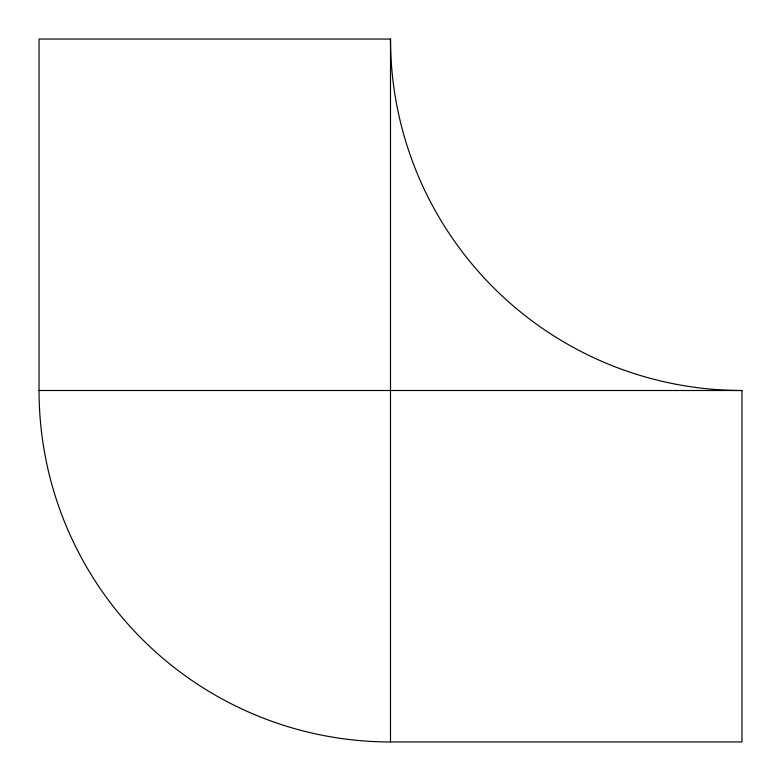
<?xml version="1.0" encoding="UTF-8"?>
<svg xmlns="http://www.w3.org/2000/svg" width="781" height="781" viewBox="0 0 781 781"><rect width="100%" height="100%" fill="white"/><g stroke="black" fill="none" stroke-linecap="round" stroke-linejoin="round"><path stroke-width="1.17" d="M390.5 39.05L39.05 39.05L39.05 390.5A351.45 351.45 0 0 0 390.5 741.95L741.95 741.95L741.95 390.5A351.45 351.45 0 0 1 390.5 39.05L390.5 741.95M39.05 390.5L741.95 390.5"/></g></svg>
